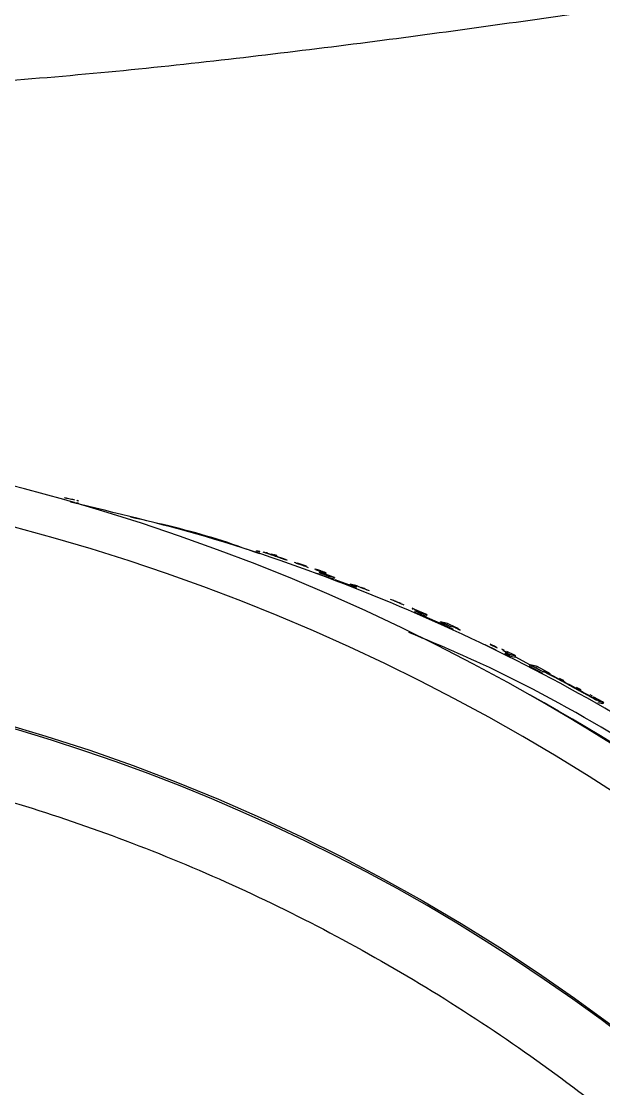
# Model space of a CAD drawing. Header units: millimetres. Extents: x 2448 to 4397, y 790 to 2168.
# Drawn here: x 3766.94 to 3786.8, y 1997.02 to 2033.41 of the extents above; entities that cross this region are included whole.
import ezdxf

# ---------------------------------------------------------------- set-up
doc = ezdxf.new("R2010")
doc.units = ezdxf.units.MM

msp = doc.modelspace()

# ---------------------------------------------------------------- linework, layer by layer
at = {"color": 7, "linetype": 'Continuous', "lineweight": 25}
for p, q in [((3768.484, 2017.154), (3768.47, 2017.157)), ((3768.75, 2017.006), (3768.623, 2017.034)), ((3768.896, 2016.973), (3768.836, 2016.987)), ((3768.876, 2017.068), (3768.879, 2017.067)), ((3774.948, 2015.311), (3774.962, 2015.354)), ((3774.948, 2015.31), (3775.071, 2015.267)), ((3774.962, 2015.354), (3775.074, 2015.317)), ((3775.078, 2015.329), (3774.962, 2015.354)), ((3775.076, 2015.325), (3775.001, 2015.341)), ((3775.001, 2015.341), (3775.074, 2015.317)), ((3775.31, 2015.282), (3775.366, 2015.263)), ((3775.348, 2015.265), (3775.332, 2015.27)), ((3775.344, 2015.264), (3775.451, 2015.228)), ((3775.495, 2015.213), (3775.344, 2015.264)), ((3775.433, 2015.232), (3775.5, 2015.209)), ((3775.443, 2015.23), (3775.433, 2015.232)), ((3775.451, 2015.228), (3775.444, 2015.23)), ((3775.635, 2015.189), (3775.473, 2015.244)), ((3775.477, 2015.217), (3775.495, 2015.213)), ((3775.531, 2015.203), (3775.478, 2015.221)), ((3775.569, 2015.195), (3775.493, 2015.221)), ((3775.563, 2015.218), (3775.576, 2015.214)), ((3775.574, 2015.217), (3775.583, 2015.215)), ((3775.66, 2015.189), (3775.577, 2015.217)), ((3775.597, 2015.21), (3775.63, 2015.199)), ((3776.009, 2015.037), (3775.858, 2015.089)), ((3775.959, 2015.053), (3775.904, 2015.072)), ((3775.95, 2015.055), (3775.958, 2015.053)), ((3775.959, 2015.053), (3775.964, 2015.052)), ((3775.991, 2015.041), (3776.009, 2015.037)), ((3776.349, 2014.95), (3776.65, 2014.844)), ((3776.625, 2014.826), (3776.394, 2014.908)), ((3776.975, 2014.72), (3777.216, 2014.632)), ((3777.106, 2014.672), (3776.991, 2014.714)), ((3777.001, 2014.718), (3777.275, 2014.618)), ((3777.004, 2014.717), (3777.038, 2014.706)), ((3777.006, 2014.715), (3777.305, 2014.607)), ((3777.218, 2014.628), (3776.998, 2014.709)), ((3777.005, 2014.591), (3777.413, 2014.448)), ((3777.006, 2014.708), (3777.039, 2014.696)), ((3777.007, 2014.711), (3777.248, 2014.624)), ((3777.025, 2014.698), (3777.193, 2014.637)), ((3777.046, 2014.69), (3777.027, 2014.696)), ((3777.029, 2014.71), (3777.313, 2014.607)), ((3777.249, 2014.627), (3777.032, 2014.706)), ((3777.049, 2014.698), (3777.09, 2014.683)), ((3777.087, 2014.684), (3777.064, 2014.693)), ((3777.082, 2014.618), (3777.392, 2014.505)), ((3777.082, 2014.617), (3777.429, 2014.491)), ((3777.093, 2014.689), (3777.126, 2014.677)), ((3777.099, 2014.684), (3777.098, 2014.684)), ((3777.122, 2014.603), (3777.14, 2014.654)), ((3777.14, 2014.654), (3777.148, 2014.652)), ((3777.248, 2014.624), (3777.159, 2014.657)), ((3777.266, 2014.625), (3777.191, 2014.652)), ((3777.193, 2014.637), (3777.218, 2014.628)), ((3777.196, 2014.649), (3777.198, 2014.648)), ((3777.198, 2014.575), (3777.218, 2014.628)), ((3777.216, 2014.632), (3777.241, 2014.623)), ((3777.305, 2014.607), (3777.249, 2014.627)), ((3777.25, 2014.627), (3777.275, 2014.618)), ((3777.252, 2014.556), (3777.274, 2014.616)), ((3777.313, 2014.607), (3777.266, 2014.625)), ((3777.275, 2014.618), (3777.275, 2014.618)), ((3777.327, 2014.604), (3777.302, 2014.538)), ((3777.587, 2014.462), (3777.312, 2014.562)), ((3777.392, 2014.505), (3777.587, 2014.462)), ((3777.413, 2014.448), (3777.609, 2014.405)), ((3777.429, 2014.491), (3777.625, 2014.448)), ((3777.625, 2014.448), (3777.586, 2014.462)), ((3777.625, 2014.448), (3777.609, 2014.406)), ((3778.148, 2014.188), (3777.649, 2014.36)), ((3778.141, 2014.172), (3778.366, 2014.08)), ((3778.142, 2014.173), (3778.158, 2014.214)), ((3778.158, 2014.214), (3778.371, 2014.13)), ((3778.354, 2014.171), (3778.158, 2014.214)), ((3778.329, 2014.099), (3778.18, 2014.158)), ((3778.196, 2014.2), (3778.371, 2014.131)), ((3778.391, 2014.157), (3778.196, 2014.2)), ((3778.384, 2014.159), (3778.354, 2014.171)), ((3778.623, 2014.073), (3778.589, 2014.086)), ((3778.641, 2014.06), (3778.625, 2014.067)), ((3778.627, 2014.071), (3778.657, 2014.059)), ((3778.785, 2014), (3778.637, 2014.058)), ((3778.818, 2013.99), (3778.783, 2014.004)), ((3779.724, 2013.623), (3779.66, 2013.65)), ((3779.73, 2013.627), (3779.849, 2013.577)), ((3779.893, 2013.554), (3779.835, 2013.578)), ((3780.267, 2013.381), (3780.291, 2013.371)), ((3780.362, 2013.358), (3780.276, 2013.395)), ((3780.316, 2013.378), (3780.362, 2013.358)), ((3780.327, 2013.277), (3780.558, 2013.182)), ((3780.346, 2013.321), (3780.576, 2013.223)), ((3780.346, 2013.321), (3780.539, 2013.239)), ((3780.734, 2013.196), (3780.361, 2013.355)), ((3780.539, 2013.239), (3780.734, 2013.196)), ((3780.558, 2013.182), (3780.754, 2013.139)), ((3780.576, 2013.223), (3780.772, 2013.18)), ((3781.315, 2012.844), (3780.616, 2013.152)), ((3780.772, 2013.18), (3780.734, 2013.197)), ((3780.772, 2013.18), (3780.754, 2013.139)), ((3781.221, 2012.891), (3781.239, 2012.932)), ((3781.239, 2012.932), (3781.617, 2012.76)), ((3781.435, 2012.888), (3781.239, 2012.932)), ((3781.276, 2012.915), (3781.617, 2012.76)), ((3781.471, 2012.872), (3781.276, 2012.915)), ((3781.22, 2012.89), (3781.67, 2012.678)), ((3781.471, 2012.872), (3781.453, 2012.831)), ((3781.757, 2012.741), (3781.471, 2012.872)), ((3781.682, 2012.758), (3781.684, 2012.762)), ((3781.766, 2012.726), (3781.684, 2012.762)), ((3781.706, 2012.758), (3781.785, 2012.721)), ((3781.803, 2012.714), (3781.706, 2012.758)), ((3781.755, 2012.724), (3781.757, 2012.728)), ((3781.757, 2012.728), (3781.867, 2012.677)), ((3781.857, 2012.682), (3781.757, 2012.728)), ((3781.829, 2012.696), (3781.766, 2012.726)), ((3781.785, 2012.721), (3781.776, 2012.723)), ((3781.836, 2012.706), (3781.79, 2012.727)), ((3781.815, 2012.705), (3781.825, 2012.703)), ((3781.824, 2012.701), (3781.825, 2012.703)), ((3781.864, 2012.68), (3781.829, 2012.696)), ((3781.834, 2012.686), (3781.907, 2012.652)), ((3782.932, 2012.166), (3783.171, 2012.051)), ((3783.131, 2011.97), (3782.766, 2012.147)), ((3783.416, 2011.961), (3783.331, 2012.002)), ((3783.467, 2011.909), (3783.389, 2011.948)), ((3783.436, 2011.924), (3783.467, 2011.909)), ((3783.436, 2011.82), (3783.476, 2011.9)), ((3783.509, 2011.893), (3783.468, 2011.914)), ((3783.479, 2011.908), (3783.509, 2011.893)), ((3783.485, 2011.823), (3783.583, 2011.777)), ((3783.547, 2011.795), (3783.486, 2011.824)), ((3783.762, 2011.792), (3783.497, 2011.921)), ((3783.506, 2011.865), (3783.567, 2011.835)), ((3783.506, 2011.864), (3783.603, 2011.817)), ((3783.567, 2011.835), (3783.762, 2011.792)), ((3783.603, 2011.817), (3783.799, 2011.774)), ((3783.583, 2011.777), (3783.779, 2011.734)), ((3783.799, 2011.774), (3783.762, 2011.792)), ((3784.434, 2011.382), (3783.781, 2011.738)), ((3784.278, 2011.426), (3784.299, 2011.466)), ((3784.299, 2011.466), (3784.746, 2011.234)), ((3784.495, 2011.423), (3784.299, 2011.466)), ((3784.335, 2011.448), (3784.746, 2011.234)), ((3784.53, 2011.405), (3784.335, 2011.448)), ((3784.278, 2011.426), (3784.722, 2011.188)), ((3784.53, 2011.405), (3784.51, 2011.365)), ((3784.99, 2011.165), (3784.53, 2011.405)), ((3784.849, 2011.199), (3784.753, 2011.248)), ((3784.902, 2011.17), (3784.849, 2011.199)), ((3785.204, 2011.01), (3784.902, 2011.17)), ((3785.052, 2011.098), (3785.12, 2011.062)), ((3785.068, 2011.084), (3785.078, 2011.081)), ((3785.109, 2011.062), (3785.115, 2011.061)), ((3785.161, 2011.036), (3785.115, 2011.061)), ((3785.121, 2011.055), (3785.205, 2011.01)), ((3785.246, 2010.989), (3785.121, 2011.055)), ((3785.121, 2011.054), (3785.121, 2011.055)), ((3785.148, 2011.042), (3785.147, 2011.041)), ((3785.17, 2011.029), (3785.17, 2011.03)), ((3785.199, 2011.011), (3785.261, 2010.978)), ((3785.202, 2011.011), (3785.199, 2011.011)), ((3785.205, 2011.01), (3785.204, 2011.01)), ((3785.239, 2010.99), (3785.241, 2010.99)), ((3785.241, 2010.99), (3785.262, 2010.979)), ((3785.241, 2010.989), (3785.241, 2010.99)), ((3785.242, 2010.99), (3785.246, 2010.989)), ((3785.643, 2010.774), (3785.242, 2010.99)), ((3785.432, 2010.888), (3785.433, 2010.89)), ((3785.468, 2010.869), (3785.467, 2010.868)), ((3785.476, 2010.867), (3785.468, 2010.869)), ((3785.476, 2010.872), (3785.543, 2010.836)), ((3785.48, 2010.866), (3785.476, 2010.867)), ((3785.509, 2010.848), (3785.512, 2010.847)), ((3785.512, 2010.847), (3785.522, 2010.845)), ((3785.522, 2010.845), (3785.52, 2010.843)), ((3785.53, 2010.836), (3785.53, 2010.835)), ((3785.592, 2010.802), (3785.561, 2010.819)), ((3785.561, 2010.819), (3785.643, 2010.774)), ((3785.561, 2010.818), (3785.561, 2010.819)), ((3785.712, 2010.736), (3785.592, 2010.802)), ((3786.325, 2010.397), (3785.712, 2010.736)), ((3785.751, 2010.72), (3785.75, 2010.718)), ((3785.772, 2010.714), (3785.753, 2010.724)), ((3785.765, 2010.707), (3786.286, 2010.419)), ((3785.799, 2010.687), (3785.923, 2010.619)), ((3785.834, 2010.672), (3785.828, 2010.673)), ((3785.842, 2010.67), (3785.835, 2010.671)), ((3785.879, 2010.654), (3785.848, 2010.671)), ((3785.869, 2010.651), (3785.872, 2010.651)), ((3785.873, 2010.65), (3785.878, 2010.649)), ((3786.035, 2010.609), (3785.877, 2010.694)), ((3785.879, 2010.649), (3785.883, 2010.648)), ((3786.071, 2010.546), (3785.941, 2010.619)), ((3786.069, 2010.542), (3786.071, 2010.546)), ((3786.186, 2010.488), (3786.292, 2010.43)), ((3786.187, 2010.486), (3786.315, 2010.413)), ((3786.222, 2010.459), (3786.262, 2010.437)), ((3786.25, 2010.442), (3786.249, 2010.44)), ((3786.306, 2010.411), (3786.25, 2010.442)), ((3786.417, 2010.398), (3786.341, 2010.44)), ((3786.382, 2010.364), (3786.352, 2010.381)), ((3786.761, 2010.206), (3786.47, 2010.368)), ((3786.592, 2010.276), (3786.644, 2010.247)), ((3786.607, 2010.255), (3786.61, 2010.259)), ((3786.608, 2010.184), (3786.775, 2010.147)), ((3786.644, 2010.247), (3786.61, 2010.265)), ((3786.63, 2010.223), (3786.797, 2010.186)), ((3786.636, 2010.234), (3786.761, 2010.206)), ((3786.797, 2010.186), (3786.761, 2010.206)), ((3786.797, 2010.186), (3786.775, 2010.147))]:
    msp.add_line(p, q, dxfattribs=at)
at = {"color": 7, "linetype": 'Continuous', "lineweight": 25, "flags": 128}
for points in [[(3775.554, 2015.191), (3775.542, 2015.196), (3775.53, 2015.2)], [(3777.174, 2014.584), (3777.183, 2014.61), (3777.193, 2014.637)], [(3777.235, 2014.562), (3777.242, 2014.583), (3777.255, 2014.618)], [(3777.282, 2014.545), (3777.291, 2014.569), (3777.305, 2014.607)], [(3777.29, 2014.542), (3777.3, 2014.57), (3777.313, 2014.607)], [(3777.413, 2014.449), (3777.422, 2014.473), (3777.429, 2014.491)], [(3780.558, 2013.182), (3780.568, 2013.205), (3780.576, 2013.223)], [(3783.469, 2011.813), (3783.481, 2011.837), (3783.493, 2011.861), (3783.509, 2011.893)], [(3783.52, 2011.893), (3783.508, 2011.869), (3783.496, 2011.845), (3783.48, 2011.812)], [(3783.583, 2011.777), (3783.594, 2011.8), (3783.603, 2011.817)], [(3783.779, 2011.734), (3783.79, 2011.756), (3783.799, 2011.774)], [(3784.801, 2011.226), (3784.795, 2011.229), (3784.786, 2011.233), (3784.778, 2011.238)], [(3785.261, 2010.978), (3785.253, 2010.983), (3785.246, 2010.987), (3785.239, 2010.99)], [(3785.629, 2010.784), (3785.622, 2010.788), (3785.615, 2010.792)], [(3785.692, 2010.758), (3785.673, 2010.77), (3785.654, 2010.781)], [(3786.608, 2010.254), (3786.586, 2010.267), (3786.564, 2010.28)]]:
    msp.add_lwpolyline(points, dxfattribs=at)
at = {"color": 7, "linetype": 'Continuous', "lineweight": 25}
msp.add_circle((3748.716, 1947.838), 64.082, dxfattribs=at)
for centre, radius, start, end in [((3748.716, 1947.838), 72, 10.3061, 79.6939), ((3748.716, 1947.838), 70.65, 10.3061, 79.6939), ((3748.716, 1947.838), 64.023, 270, 180.00002), ((3749.383, 1947.469), 71.996, 32.6977, 61.00278), ((3749.33, 1947.48), 71.996, 31.78427, 59.67634), ((3748.716, 1947.838), 61.611, 90, 360)]:
    msp.add_arc(centre, radius, start, end, dxfattribs=at)
for points, knots in [([(3808.477, 2036.224), (3808.064, 2036.232), (3806.618, 2036.258), (3803.104, 2036.001), (3797.775, 2035.402), (3791.017, 2034.421), (3783.678, 2033.336), (3775.832, 2032.293), (3767.628, 2031.402), (3761.952, 2031.067), (3759.121, 2030.9)], [0, 0, 0, 0, 0.038209, 0.133818, 0.278628, 0.422574, 0.567581, 0.711778, 0.856254, 1, 1, 1, 1]), ([(3768.403, 2017.171), (3768.439, 2017.163), (3768.552, 2017.139), (3768.689, 2017.109), (3768.732, 2017.1), (3768.752, 2017.095)], [0, 0, 0, 0, 0.205928, 0.632173, 1, 1, 1, 1]), ([(3817.167, 1970.449), (3817.129, 1970.619), (3816.689, 1972.606), (3815.384, 1976.292), (3813.296, 1981.393), (3810.763, 1986.22), (3807.862, 1990.809), (3804.549, 1995.177), (3800.876, 1999.248), (3796.91, 2002.957), (3792.653, 2006.327), (3788.08, 2009.352), (3783.272, 2011.977), (3778.31, 2014.154), (3773.438, 2015.866), (3770.159, 2016.646), (3768.617, 2017.013)], [0, 0, 0, 0, 0.007378, 0.086277, 0.165173, 0.241101, 0.317028, 0.395164, 0.4733, 0.549225, 0.62515, 0.703278, 0.781408, 0.857129, 0.932849, 1, 1, 1, 1]), ([(3768.827, 2017.079), (3768.834, 2017.077), (3768.903, 2017.062), (3768.893, 2017.064), (3768.884, 2017.066)], [0, 0, 0, 0, 0.112642, 1, 1, 1, 1]), ([(3775.04, 2015.26), (3774.569, 2015.429), (3773.139, 2015.944), (3771.656, 2016.279), (3770.661, 2016.504)], [0, 0, 0, 0, 0.329463, 1, 1, 1, 1]), ([(3775.174, 2015.323), (3775.192, 2015.317), (3775.219, 2015.308), (3775.256, 2015.296), (3775.274, 2015.29), (3775.283, 2015.287)], [0, 0, 0, 0, 0.5, 0.75, 1, 1, 1, 1]), ([(3775.224, 2015.311), (3775.246, 2015.304), (3775.282, 2015.292), (3775.333, 2015.275), (3775.361, 2015.266), (3775.375, 2015.261)], [0, 0, 0, 0, 0.445196, 0.722598, 1, 1, 1, 1]), ([(3775.283, 2015.287), (3775.287, 2015.286), (3775.295, 2015.283), (3775.308, 2015.279), (3775.32, 2015.275), (3775.328, 2015.272), (3775.332, 2015.27)], [0, 0, 0, 0, 0.25, 0.5, 0.75, 1, 1, 1, 1]), ([(3775.344, 2015.272), (3775.341, 2015.273), (3775.321, 2015.279), (3775.306, 2015.284), (3775.293, 2015.289)], [0, 0, 0, 0, 0.1475124, 1, 1, 1, 1]), ([(3775.531, 2015.203), (3775.53, 2015.204), (3775.502, 2015.213), (3775.474, 2015.223), (3775.447, 2015.232)], [0, 0, 0, 0, 0.0331246, 1, 1, 1, 1]), ([(3775.449, 2015.23), (3775.451, 2015.229), (3775.478, 2015.22), (3775.505, 2015.211), (3775.53, 2015.202)], [0, 0, 0, 0, 0.061404, 1, 1, 1, 1]), ([(3775.5, 2015.209), (3775.492, 2015.212), (3775.478, 2015.217), (3775.477, 2015.217), (3775.477, 2015.217)], [0, 0, 0, 0, 0.558776, 1, 1, 1, 1]), ([(3775.514, 2015.227), (3775.535, 2015.22), (3775.556, 2015.213), (3775.577, 2015.206), (3775.577, 2015.206)], [0, 0, 0, 0, 0.984559, 1, 1, 1, 1]), ([(3775.899, 2015.074), (3775.886, 2015.078), (3775.863, 2015.086), (3775.824, 2015.1), (3775.782, 2015.114), (3775.718, 2015.136), (3775.628, 2015.166), (3775.567, 2015.187), (3775.53, 2015.2), (3775.53, 2015.2)], [0, 0, 0, 0, 0.09481, 0.166383, 0.238775, 0.3375, 0.57625, 0.995502, 1, 1, 1, 1]), ([(3775.554, 2015.191), (3775.585, 2015.181), (3775.651, 2015.159), (3775.772, 2015.117), (3775.857, 2015.088), (3775.899, 2015.074)], [0, 0, 0, 0, 0.305579, 0.655368, 1, 1, 1, 1]), ([(3775.586, 2015.209), (3775.578, 2015.211), (3775.564, 2015.216), (3775.563, 2015.216), (3775.563, 2015.217)], [0, 0, 0, 0, 0.558776, 1, 1, 1, 1]), ([(3775.654, 2015.192), (3775.651, 2015.193), (3775.625, 2015.201), (3775.6, 2015.21), (3775.578, 2015.217)], [0, 0, 0, 0, 0.113962, 1, 1, 1, 1]), ([(3775.874, 2015.081), (3775.886, 2015.077), (3775.912, 2015.068), (3775.937, 2015.06), (3775.95, 2015.055)], [0, 0, 0, 0, 0.499883, 1, 1, 1, 1]), ([(3776.737, 2014.78), (3776.672, 2014.804), (3776.558, 2014.845), (3776.397, 2014.902), (3776.3, 2014.936), (3776.252, 2014.953)], [0, 0, 0, 0, 0.405758, 0.702877, 1, 1, 1, 1]), ([(3776.394, 2014.908), (3776.386, 2014.911), (3776.37, 2014.917), (3776.354, 2014.922), (3776.346, 2014.925)], [0, 0, 0, 0, 0.5000002, 1, 1, 1, 1]), ([(3777.212, 2014.632), (3777.189, 2014.64), (3777.15, 2014.655), (3777.058, 2014.688), (3776.989, 2014.714), (3776.954, 2014.726)], [0, 0, 0, 0, 0.4284, 0.714274, 1, 1, 1, 1]), ([(3777.25, 2014.627), (3777.186, 2014.651), (3777.106, 2014.68), (3776.998, 2014.719), (3776.977, 2014.727)], [0, 0, 0, 0, 0.809573, 1, 1, 1, 1]), ([(3777.001, 2014.712), (3777.049, 2014.695), (3777.155, 2014.657), (3777.225, 2014.631), (3777.254, 2014.621), (3777.255, 2014.62), (3777.252, 2014.621), (3777.248, 2014.623), (3777.241, 2014.626), (3777.227, 2014.631), (3777.178, 2014.649), (3777.1, 2014.677), (3777.02, 2014.706), (3776.982, 2014.72), (3776.982, 2014.72)], [0, 0, 0, 0, 0.233544, 0.517174, 0.585787, 0.611246, 0.622426, 0.63373, 0.643498, 0.655948, 0.690221, 0.842906, 0.997368, 1, 1, 1, 1]), ([(3777.099, 2014.684), (3777.098, 2014.684), (3777.097, 2014.685), (3777.086, 2014.689), (3777.067, 2014.696), (3777.038, 2014.706), (3777.015, 2014.714), (3777.002, 2014.719)], [0, 0, 0, 0, 0.170775, 0.338754, 0.528217, 0.715012, 1, 1, 1, 1]), ([(3777.004, 2014.714), (3777.02, 2014.709), (3777.046, 2014.699), (3777.078, 2014.688), (3777.102, 2014.679), (3777.098, 2014.68), (3777.095, 2014.681)], [0, 0, 0, 0, 0.282286, 0.4540348, 0.6307225, 1, 1, 1, 1]), ([(3777.006, 2014.717), (3777.011, 2014.716), (3777.03, 2014.709), (3777.055, 2014.7), (3777.078, 2014.691), (3777.094, 2014.686), (3777.096, 2014.685), (3777.098, 2014.684)], [0, 0, 0, 0, 0.1102, 0.393214, 0.546839, 0.704782, 1, 1, 1, 1]), ([(3777.007, 2014.721), (3777.028, 2014.713), (3777.113, 2014.683), (3777.246, 2014.634), (3777.299, 2014.614), (3777.327, 2014.604)], [0, 0, 0, 0, 0.14446, 0.560777, 1, 1, 1, 1]), ([(3777.01, 2014.717), (3777.013, 2014.716), (3777.031, 2014.709), (3777.054, 2014.701), (3777.069, 2014.695), (3777.077, 2014.692)], [0, 0, 0, 0, 0.079231, 0.533032, 1, 1, 1, 1]), ([(3777.255, 2014.618), (3777.239, 2014.623), (3777.208, 2014.635), (3777.133, 2014.662), (3777.059, 2014.69), (3777.014, 2014.706), (3776.999, 2014.711)], [0, 0, 0, 0, 0.3220054, 0.6334427, 0.8705836, 1, 1, 1, 1]), ([(3777.043, 2014.695), (3777.043, 2014.695), (3777.036, 2014.697), (3777.02, 2014.703), (3777.006, 2014.708)], [0, 0, 0, 0, 0.074589, 1, 1, 1, 1]), ([(3777.007, 2014.708), (3777.017, 2014.705), (3777.044, 2014.695), (3777.046, 2014.694), (3777.047, 2014.694)], [0, 0, 0, 0, 0.3908559, 1, 1, 1, 1]), ([(3777.033, 2014.697), (3777.039, 2014.695), (3777.044, 2014.693), (3777.053, 2014.69), (3777.054, 2014.689)], [0, 0, 0, 0, 0.9765845, 1, 1, 1, 1]), ([(3777.093, 2014.689), (3777.101, 2014.686), (3777.112, 2014.682), (3777.133, 2014.675), (3777.131, 2014.676), (3777.109, 2014.684), (3777.077, 2014.695), (3777.049, 2014.705), (3777.037, 2014.71)], [0, 0, 0, 0, 0.443668, 0.594734, 0.710208, 0.803634, 0.917406, 1, 1, 1, 1]), ([(3777.196, 2014.649), (3777.194, 2014.649), (3777.191, 2014.65), (3777.148, 2014.666), (3777.091, 2014.686), (3777.056, 2014.699), (3777.038, 2014.706)], [0, 0, 0, 0, 0.295403, 0.576849, 0.789679, 1, 1, 1, 1]), ([(3777.039, 2014.696), (3777.057, 2014.69), (3777.08, 2014.681), (3777.137, 2014.661), (3777.172, 2014.648), (3777.214, 2014.633), (3777.241, 2014.623), (3777.255, 2014.618)], [0, 0, 0, 0, 0.515011, 0.646335, 0.77405, 0.887682, 1, 1, 1, 1]), ([(3777.09, 2014.683), (3777.09, 2014.683), (3777.079, 2014.687), (3777.063, 2014.692), (3777.049, 2014.698)], [0, 0, 0, 0, 0.083021, 1, 1, 1, 1]), ([(3777.077, 2014.692), (3777.101, 2014.684), (3777.15, 2014.666), (3777.204, 2014.646), (3777.2, 2014.647), (3777.198, 2014.648)], [0, 0, 0, 0, 0.268054, 0.543463, 1, 1, 1, 1]), ([(3777.086, 2014.673), (3777.094, 2014.67), (3777.121, 2014.661), (3777.136, 2014.655), (3777.139, 2014.654), (3777.14, 2014.654)], [0, 0, 0, 0, 0.190035, 0.591823, 1, 1, 1, 1]), ([(3777.274, 2014.616), (3777.26, 2014.621), (3777.241, 2014.628), (3777.195, 2014.645), (3777.151, 2014.661), (3777.112, 2014.675), (3777.087, 2014.684)], [0, 0, 0, 0, 0.517418, 0.648637, 0.775554, 1, 1, 1, 1]), ([(3777.09, 2014.683), (3777.108, 2014.676), (3777.136, 2014.666), (3777.19, 2014.647), (3777.232, 2014.631), (3777.26, 2014.621), (3777.274, 2014.616)], [0, 0, 0, 0, 0.510612, 0.772281, 0.888544, 1, 1, 1, 1]), ([(3777.148, 2014.652), (3777.148, 2014.652), (3777.147, 2014.652), (3777.102, 2014.669), (3777.095, 2014.672)], [0, 0, 0, 0, 0.824252, 1, 1, 1, 1]), ([(3777.098, 2014.673), (3777.114, 2014.668), (3777.145, 2014.656), (3777.189, 2014.64), (3777.212, 2014.632)], [0, 0, 0, 0, 0.491984, 1, 1, 1, 1]), ([(3777.327, 2014.604), (3777.309, 2014.611), (3777.272, 2014.624), (3777.225, 2014.641), (3777.185, 2014.656), (3777.152, 2014.668), (3777.135, 2014.674), (3777.126, 2014.677)], [0, 0, 0, 0, 0.162025, 0.329295, 0.550211, 0.77432, 1, 1, 1, 1]), ([(3778.734, 2014.018), (3778.721, 2014.023), (3778.695, 2014.034), (3778.653, 2014.051), (3778.616, 2014.065), (3778.583, 2014.079), (3778.532, 2014.099), (3778.459, 2014.127), (3778.412, 2014.145), (3778.382, 2014.157)], [0, 0, 0, 0, 0.12083, 0.237818, 0.283959, 0.33037, 0.424348, 0.62021, 1, 1, 1, 1]), ([(3778.47, 2014.128), (3778.488, 2014.121), (3778.515, 2014.11), (3778.55, 2014.096), (3778.568, 2014.089), (3778.577, 2014.086)], [0, 0, 0, 0, 0.5, 0.75, 1, 1, 1, 1]), ([(3778.671, 2014.052), (3778.648, 2014.061), (3778.601, 2014.08), (3778.555, 2014.098), (3778.531, 2014.107)], [0, 0, 0, 0, 0.5, 1, 1, 1, 1]), ([(3778.532, 2014.109), (3778.537, 2014.107), (3778.546, 2014.103), (3778.561, 2014.097), (3778.575, 2014.092), (3778.584, 2014.088), (3778.589, 2014.086)], [0, 0, 0, 0, 0.25, 0.5, 0.75, 1, 1, 1, 1]), ([(3778.577, 2014.086), (3778.581, 2014.084), (3778.589, 2014.081), (3778.601, 2014.076), (3778.613, 2014.071), (3778.621, 2014.068), (3778.625, 2014.067)], [0, 0, 0, 0, 0.25, 0.5, 0.75, 1, 1, 1, 1]), ([(3780.002, 2013.501), (3779.939, 2013.527), (3779.828, 2013.574), (3779.67, 2013.641), (3779.575, 2013.68), (3779.527, 2013.7)], [0, 0, 0, 0, 0.398113, 0.699054, 1, 1, 1, 1]), ([(3812.716, 1980.873), (3812.605, 1981.135), (3811.776, 1983.086), (3809.824, 1986.539), (3806.879, 1991.122), (3803.556, 1995.373), (3799.938, 1999.294), (3796.005, 2002.899), (3791.793, 2006.17), (3787.317, 2009.051), (3783.43, 2011.205), (3780.973, 2012.232), (3780.152, 2012.575)], [0, 0, 0, 0, 0.01838, 0.13679, 0.255201, 0.369862, 0.484523, 0.599183, 0.713843, 0.828197, 0.942553, 1, 1, 1, 1]), ([(3781.764, 2012.72), (3781.742, 2012.731), (3781.696, 2012.751), (3781.65, 2012.772), (3781.628, 2012.782)], [0, 0, 0, 0, 0.5000006, 1, 1, 1, 1]), ([(3781.684, 2012.762), (3781.731, 2012.741), (3781.786, 2012.716), (3781.84, 2012.691), (3781.848, 2012.687)], [0, 0, 0, 0, 0.858392, 1, 1, 1, 1]), ([(3781.834, 2012.686), (3781.83, 2012.688), (3781.822, 2012.692), (3781.787, 2012.709), (3781.774, 2012.715), (3781.764, 2012.72)], [0, 0, 0, 0, 0.189809, 0.410519, 1, 1, 1, 1]), ([(3781.916, 2012.649), (3781.902, 2012.655), (3781.875, 2012.667), (3781.848, 2012.68), (3781.834, 2012.686)], [0, 0, 0, 0, 0.499738, 1, 1, 1, 1]), ([(3783.148, 2012.067), (3783.112, 2012.085), (3783.057, 2012.112), (3782.963, 2012.158), (3782.929, 2012.174)], [0, 0, 0, 0, 0.640008, 1, 1, 1, 1]), ([(3783.476, 2011.9), (3783.467, 2011.905), (3783.447, 2011.915), (3783.413, 2011.932), (3783.374, 2011.951), (3783.366, 2011.956)], [0, 0, 0, 0, 0.442858, 0.871235, 1, 1, 1, 1]), ([(3784.753, 2011.248), (3784.799, 2011.224), (3784.89, 2011.176), (3785.04, 2011.097), (3785.144, 2011.042), (3785.202, 2011.011)], [0, 0, 0, 0, 0.304374, 0.608766, 1, 1, 1, 1]), ([(3784.801, 2011.226), (3784.836, 2011.207), (3784.898, 2011.175), (3785.007, 2011.117), (3785.044, 2011.098), (3785.051, 2011.095), (3785.053, 2011.093), (3785.051, 2011.094), (3785.042, 2011.099), (3785.018, 2011.112), (3784.981, 2011.132), (3784.93, 2011.159), (3784.888, 2011.18), (3784.83, 2011.211), (3784.801, 2011.226), (3784.778, 2011.238)], [0, 0, 0, 0, 0.207432, 0.366418, 0.382715, 0.398413, 0.414081, 0.430605, 0.46489, 0.496828, 0.558373, 0.618693, 0.680986, 0.745897, 1, 1, 1, 1]), ([(3785.051, 2011.096), (3785.061, 2011.091), (3785.084, 2011.079), (3785.106, 2011.067), (3785.119, 2011.06)], [0, 0, 0, 0, 0.417114, 1, 1, 1, 1]), ([(3785.134, 2011.055), (3785.121, 2011.062), (3785.099, 2011.074), (3785.078, 2011.085), (3785.069, 2011.089)], [0, 0, 0, 0, 0.586283, 1, 1, 1, 1]), ([(3785.131, 2011.051), (3785.123, 2011.055), (3785.11, 2011.062), (3785.109, 2011.062), (3785.109, 2011.062)], [0, 0, 0, 0, 0.558777, 1, 1, 1, 1]), ([(3785.17, 2011.03), (3785.213, 2011.007), (3785.287, 2010.968), (3785.399, 2010.908), (3785.441, 2010.885), (3785.45, 2010.881), (3785.439, 2010.887), (3785.415, 2010.9), (3785.375, 2010.921), (3785.324, 2010.948), (3785.278, 2010.973), (3785.207, 2011.011), (3785.174, 2011.028), (3785.148, 2011.042)], [0, 0, 0, 0, 0.206661, 0.366392, 0.399431, 0.430957, 0.463098, 0.497343, 0.55842, 0.619657, 0.681855, 0.746075, 1, 1, 1, 1]), ([(3785.17, 2011.03), (3785.167, 2011.032), (3785.159, 2011.036), (3785.151, 2011.04), (3785.148, 2011.042)], [0, 0, 0, 0, 0.499455, 1, 1, 1, 1]), ([(3785.476, 2010.867), (3785.413, 2010.901), (3785.341, 2010.94), (3785.258, 2010.985), (3785.247, 2010.99)], [0, 0, 0, 0, 0.867031, 1, 1, 1, 1]), ([(3785.262, 2010.983), (3785.292, 2010.967), (3785.35, 2010.936), (3785.435, 2010.89), (3785.476, 2010.867)], [0, 0, 0, 0, 0.511511, 1, 1, 1, 1]), ([(3785.448, 2010.925), (3785.427, 2010.936), (3785.377, 2010.964), (3785.326, 2010.99), (3785.296, 2011.006)], [0, 0, 0, 0, 0.415087, 1, 1, 1, 1]), ([(3785.522, 2010.845), (3785.498, 2010.858), (3785.451, 2010.883), (3785.405, 2010.908), (3785.381, 2010.92)], [0, 0, 0, 0, 0.5, 1, 1, 1, 1]), ([(3785.512, 2010.853), (3785.511, 2010.854), (3785.493, 2010.863), (3785.475, 2010.873), (3785.46, 2010.881)], [0, 0, 0, 0, 0.0856112, 1, 1, 1, 1]), ([(3785.514, 2010.85), (3785.508, 2010.853), (3785.491, 2010.863), (3785.473, 2010.872), (3785.462, 2010.878)], [0, 0, 0, 0, 0.361719, 1, 1, 1, 1]), ([(3785.468, 2010.869), (3785.478, 2010.864), (3785.499, 2010.852), (3785.52, 2010.841), (3785.53, 2010.836)], [0, 0, 0, 0, 0.499998, 1, 1, 1, 1]), ([(3785.512, 2010.852), (3785.511, 2010.853), (3785.495, 2010.861), (3785.492, 2010.863), (3785.489, 2010.865)], [0, 0, 0, 0, 0.076735, 1, 1, 1, 1]), ([(3785.509, 2010.848), (3785.51, 2010.847), (3785.511, 2010.847), (3785.524, 2010.839), (3785.53, 2010.836)], [0, 0, 0, 0, 0.56114, 1, 1, 1, 1]), ([(3785.512, 2010.847), (3785.57, 2010.816), (3785.636, 2010.78), (3785.698, 2010.746), (3785.707, 2010.741)], [0, 0, 0, 0, 0.870438, 1, 1, 1, 1]), ([(3785.615, 2010.792), (3785.598, 2010.801), (3785.564, 2010.82), (3785.53, 2010.838), (3785.512, 2010.847)], [0, 0, 0, 0, 0.5, 1, 1, 1, 1]), ([(3785.792, 2010.7), (3785.779, 2010.707), (3785.725, 2010.737), (3785.667, 2010.768), (3785.624, 2010.792)], [0, 0, 0, 0, 0.240109, 1, 1, 1, 1]), ([(3785.627, 2010.79), (3785.668, 2010.767), (3785.716, 2010.741), (3785.757, 2010.719), (3785.762, 2010.716)], [0, 0, 0, 0, 0.861025, 1, 1, 1, 1]), ([(3785.835, 2010.671), (3785.801, 2010.69), (3785.732, 2010.728), (3785.663, 2010.765), (3785.629, 2010.784)], [0, 0, 0, 0, 0.5, 1, 1, 1, 1]), ([(3785.68, 2010.753), (3785.691, 2010.747), (3785.718, 2010.732), (3785.76, 2010.708), (3785.786, 2010.694), (3785.799, 2010.687)], [0, 0, 0, 0, 0.232335, 0.615734, 1, 1, 1, 1]), ([(3785.751, 2010.72), (3785.766, 2010.712), (3785.797, 2010.695), (3785.827, 2010.678), (3785.842, 2010.67)], [0, 0, 0, 0, 0.499999, 1, 1, 1, 1]), ([(3785.883, 2010.648), (3785.861, 2010.66), (3785.817, 2010.684), (3785.773, 2010.708), (3785.751, 2010.72)], [0, 0, 0, 0, 0.5, 1, 1, 1, 1]), ([(3785.923, 2010.619), (3785.903, 2010.63), (3785.862, 2010.653), (3785.812, 2010.681), (3785.781, 2010.698), (3785.765, 2010.707)], [0, 0, 0, 0, 0.337604, 0.668528, 1, 1, 1, 1]), ([(3785.839, 2010.674), (3785.84, 2010.673), (3785.851, 2010.667), (3785.857, 2010.664), (3785.862, 2010.661)], [0, 0, 0, 0, 0.071177, 1, 1, 1, 1]), ([(3785.848, 2010.671), (3785.856, 2010.666), (3785.869, 2010.659), (3785.882, 2010.652), (3785.887, 2010.649)], [0, 0, 0, 0, 0.594648, 1, 1, 1, 1]), ([(3785.869, 2010.651), (3785.87, 2010.651), (3785.871, 2010.65), (3785.885, 2010.642), (3785.891, 2010.639)], [0, 0, 0, 0, 0.56114, 1, 1, 1, 1]), ([(3785.872, 2010.651), (3785.894, 2010.638), (3785.939, 2010.614), (3786.028, 2010.565), (3786.094, 2010.528), (3786.138, 2010.503)], [0, 0, 0, 0, 0.25064, 0.501281, 1, 1, 1, 1]), ([(3786.117, 2010.515), (3786.094, 2010.528), (3786.05, 2010.553), (3785.968, 2010.598), (3785.91, 2010.63), (3785.873, 2010.65)], [0, 0, 0, 0, 0.272013, 0.54403, 1, 1, 1, 1]), ([(3786.19, 2010.476), (3786.136, 2010.506), (3786.041, 2010.559), (3785.927, 2010.622), (3785.878, 2010.649)], [0, 0, 0, 0, 0.564053, 1, 1, 1, 1]), ([(3785.879, 2010.649), (3785.948, 2010.611), (3786.071, 2010.543), (3786.175, 2010.485), (3786.221, 2010.459)], [0, 0, 0, 0, 0.555995, 1, 1, 1, 1]), ([(3786.071, 2010.546), (3786.051, 2010.557), (3786.013, 2010.578), (3785.959, 2010.608), (3785.926, 2010.626), (3785.909, 2010.635)], [0, 0, 0, 0, 0.383302, 0.691657, 1, 1, 1, 1]), ([(3786.076, 2010.548), (3786.052, 2010.562), (3786.007, 2010.587), (3785.963, 2010.611), (3785.943, 2010.622)], [0, 0, 0, 0, 0.539467, 1, 1, 1, 1]), ([(3786.19, 2010.476), (3786.182, 2010.48), (3786.169, 2010.487), (3786.151, 2010.497), (3786.134, 2010.506), (3786.123, 2010.512), (3786.117, 2010.515)], [0, 0, 0, 0, 0.290566, 0.500351, 0.733449, 1, 1, 1, 1]), ([(3786.138, 2010.503), (3786.147, 2010.498), (3786.165, 2010.489), (3786.203, 2010.468), (3786.234, 2010.451), (3786.25, 2010.442)], [0, 0, 0, 0, 0.368189, 0.683272, 1, 1, 1, 1]), ([(3786.286, 2010.419), (3786.296, 2010.413), (3786.317, 2010.402), (3786.35, 2010.383), (3786.362, 2010.377), (3786.367, 2010.373)], [0, 0, 0, 0, 0.326747, 0.662311, 1, 1, 1, 1]), ([(3786.56, 2010.265), (3786.548, 2010.272), (3786.523, 2010.286), (3786.462, 2010.32), (3786.393, 2010.36), (3786.348, 2010.385), (3786.325, 2010.397)], [0, 0, 0, 0, 0.2917974, 0.5733695, 0.7880573, 1, 1, 1, 1]), ([(3786.366, 2010.374), (3786.366, 2010.374), (3786.364, 2010.374), (3786.357, 2010.378), (3786.352, 2010.381)], [0, 0, 0, 0, 0.153942, 1, 1, 1, 1]), ([(3786.368, 2010.379), (3786.372, 2010.376), (3786.385, 2010.369), (3786.427, 2010.346), (3786.474, 2010.319), (3786.512, 2010.298), (3786.536, 2010.285), (3786.553, 2010.275), (3786.564, 2010.269), (3786.572, 2010.264), (3786.574, 2010.263), (3786.568, 2010.266), (3786.546, 2010.278), (3786.527, 2010.289), (3786.515, 2010.296)], [0, 0, 0, 0, 0.092785, 0.245753, 0.399571, 0.482033, 0.539979, 0.585189, 0.630356, 0.679593, 0.737364, 0.795069, 0.868456, 1, 1, 1, 1]), ([(3786.382, 2010.364), (3786.387, 2010.362), (3786.396, 2010.356), (3786.437, 2010.334), (3786.498, 2010.3), (3786.539, 2010.276), (3786.56, 2010.265)], [0, 0, 0, 0, 0.293406, 0.577798, 0.791145, 1, 1, 1, 1]), ([(3786.516, 2010.318), (3786.511, 2010.321), (3786.473, 2010.342), (3786.453, 2010.353), (3786.435, 2010.363)], [0, 0, 0, 0, 0.125651, 1, 1, 1, 1]), ([(3786.565, 2010.276), (3786.574, 2010.271), (3786.592, 2010.261), (3786.613, 2010.249), (3786.61, 2010.252), (3786.609, 2010.252)], [0, 0, 0, 0, 0.401343, 0.823705, 1, 1, 1, 1]), ([(3748.716, 2009.449), (3751.093, 2009.37), (3755.945, 2009.207), (3763.26, 2007.857), (3770.608, 2005.608), (3777.803, 2002.346), (3784.646, 1998.107), (3790.942, 1992.951), (3796.362, 1987.16), (3800.847, 1980.952), (3804.401, 1974.535), (3807.123, 1967.88), (3808.998, 1961.137), (3810.125, 1954.446), (3810.261, 1950.013), (3810.327, 1947.838)], [0, 0, 0, 0, 0.0736754, 0.1504344, 0.2298849, 0.3115242, 0.3947507, 0.4788859, 0.5632051, 0.6400411, 0.7158686, 0.7901842, 0.8625449, 0.9325805, 1, 1, 1, 1])]:
    msp.add_open_spline(points, degree=3, knots=knots, dxfattribs=at)

doc.saveas('drawing.dxf')
